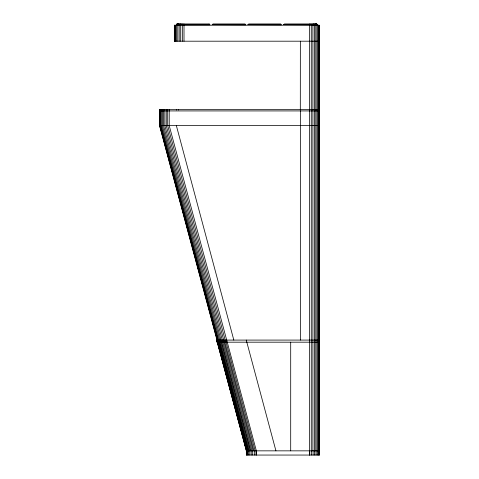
<?xml version="1.0" encoding="UTF-8"?>
<svg xmlns="http://www.w3.org/2000/svg" width="479" height="479" viewBox="0 0 479 479"><rect width="100%" height="100%" fill="white"/><g stroke="black" fill="none" stroke-linecap="round" stroke-linejoin="round"><path stroke-width="0.72" d="M319.295 455.05L319.259 25.231L174.344 25.231L174.344 41.194L319.259 41.194M183.918 24.788L183.954 23.95M182.607 24.788L182.756 23.95M181.343 24.788L181.631 23.95M319.259 109.661L159.561 109.661L159.561 125.624L246.637 450.847M159.561 110.924L319.259 110.924M159.561 125.624L319.259 125.624M319.259 340.084L216.682 340.084L246.362 450.847M319.259 342.186L217.023 342.186L217.023 340.084M311.973 23.95L312.266 24.788M310.847 23.95L310.997 24.788M309.65 23.95L309.691 24.788M246.254 340.084L275.934 450.847M176.362 125.624L233.824 340.084M225.495 340.084L255.175 450.847M224.334 340.084L254.014 450.847M223.406 340.084L253.086 450.847M164.836 109.661L164.836 125.624L251.99 450.847M221.28 340.084L250.954 450.847M220.49 340.084L250.17 450.847M219.604 340.084L249.284 450.847M248.499 450.847L161.405 125.624L161.405 109.661M218.262 340.084L247.942 450.847M217.682 340.084L247.362 450.847M216.748 340.084L246.428 450.847L246.487 455.05M319.116 25.231L319.116 450.847M318.858 450.847L318.858 455.05M318.679 25.231L318.679 450.847M318.146 450.847L318.146 455.05M317.966 25.231L317.966 450.847M317.182 450.847L317.182 455.05M317.002 25.231L317.002 450.847M315.99 450.847L315.99 455.05M315.811 25.231L315.811 450.847M314.607 450.847L314.607 455.05M314.428 25.231L314.428 450.847M313.086 450.847L313.086 455.05M312.901 25.231L312.901 450.847M311.458 450.847L311.458 455.05M311.278 25.231L311.278 450.847M309.781 450.847L309.781 455.05M309.602 25.231L309.602 450.847M309.416 450.847L309.416 455.05M300.357 41.194L300.315 110.08M300.357 110.924L300.357 340.084M290.699 342.186L290.699 450.847M256.367 455.05L256.367 450.847L169.219 125.624L169.219 109.661M256.002 450.847L256.002 455.05M254.325 450.847L254.325 455.05M252.702 450.847L252.702 455.05M251.176 450.847L251.176 455.05M249.793 450.847L249.793 455.05M248.601 450.847L248.601 455.05M247.637 450.847L247.637 455.05M246.924 455.05L246.924 450.847L159.681 125.624L159.681 109.661M226.687 340.084L226.687 342.186M225.172 342.186L225.172 340.084L167.71 125.624L167.71 109.661M223.699 342.186L223.699 340.084L166.237 125.624L166.237 109.661M222.298 340.084L222.298 342.186M221.005 342.186L221.005 340.084L163.543 125.624L163.543 109.661M219.855 342.186L219.855 340.084L162.387 125.624L162.387 109.661M218.867 340.084L218.867 342.186M218.077 342.186L218.077 340.084L160.615 125.624L160.615 109.661M217.496 342.186L217.496 340.084L160.034 125.624L160.034 109.661M217.143 340.084L217.143 342.186M184.008 25.231L184.008 41.194M182.331 25.231L182.331 41.194M180.703 25.231L180.703 41.194M179.176 25.231L179.176 41.194M178.505 109.661L178.505 110.08M177.799 25.231L177.799 41.194M176.607 25.231L176.607 41.194M176.404 109.661L176.404 110.08M175.637 25.231L175.637 41.194M174.931 25.231L174.931 41.194M174.494 25.231L174.494 41.194M176.5 24.788A0.844 0.826 89.8 0 1 177.332 23.95M176.835 24.788A0.844 0.79 90 0 1 177.631 23.95M177.392 24.788A0.844 0.73 90 0 1 178.122 23.95A0.844 0.73 -89.7 0 0 177.661 24.148M178.146 24.788A0.844 0.647 90 0 1 178.793 23.95A0.844 0.647 -90 0 0 178.38 24.142M179.074 24.788A0.844 0.545 -90 0 1 179.619 23.95M180.152 24.788A0.844 0.419 -90 0 1 180.571 23.95A0.844 0.425 90 0 0 180.302 24.142M316.278 23.95A0.844 0.826 -89.8 0 1 317.11 24.788M315.972 23.95A0.844 0.79 -90 0 1 316.769 24.788M316.212 24.788A0.844 0.73 -90 0 0 315.481 23.95A0.844 0.73 89.8 0 1 315.948 24.148M314.811 23.95A0.844 0.647 90 0 1 315.457 24.788M313.99 23.95A0.844 0.545 -90 0 1 314.529 24.788M313.458 24.788A0.844 0.419 90 0 0 313.032 23.95A0.844 0.425 -90 0 1 313.302 24.142M212.221 24.657L245.817 24.788L244.973 23.95L213.053 23.95L212.221 24.657M247.924 24.657L281.52 24.788L280.676 23.95L248.757 23.95L247.924 24.657M283.628 24.657L317.224 24.788A0.838 0.838 0 0 0 316.38 23.95L284.46 23.95L283.628 24.657M209.149 23.95L177.224 23.95A0.838 0.838 0 0 0 176.386 24.788L209.988 24.788L209.149 23.95M319.439 450.847L246.344 450.847L246.344 455.05L319.439 455.05L319.439 450.847"/></g></svg>
